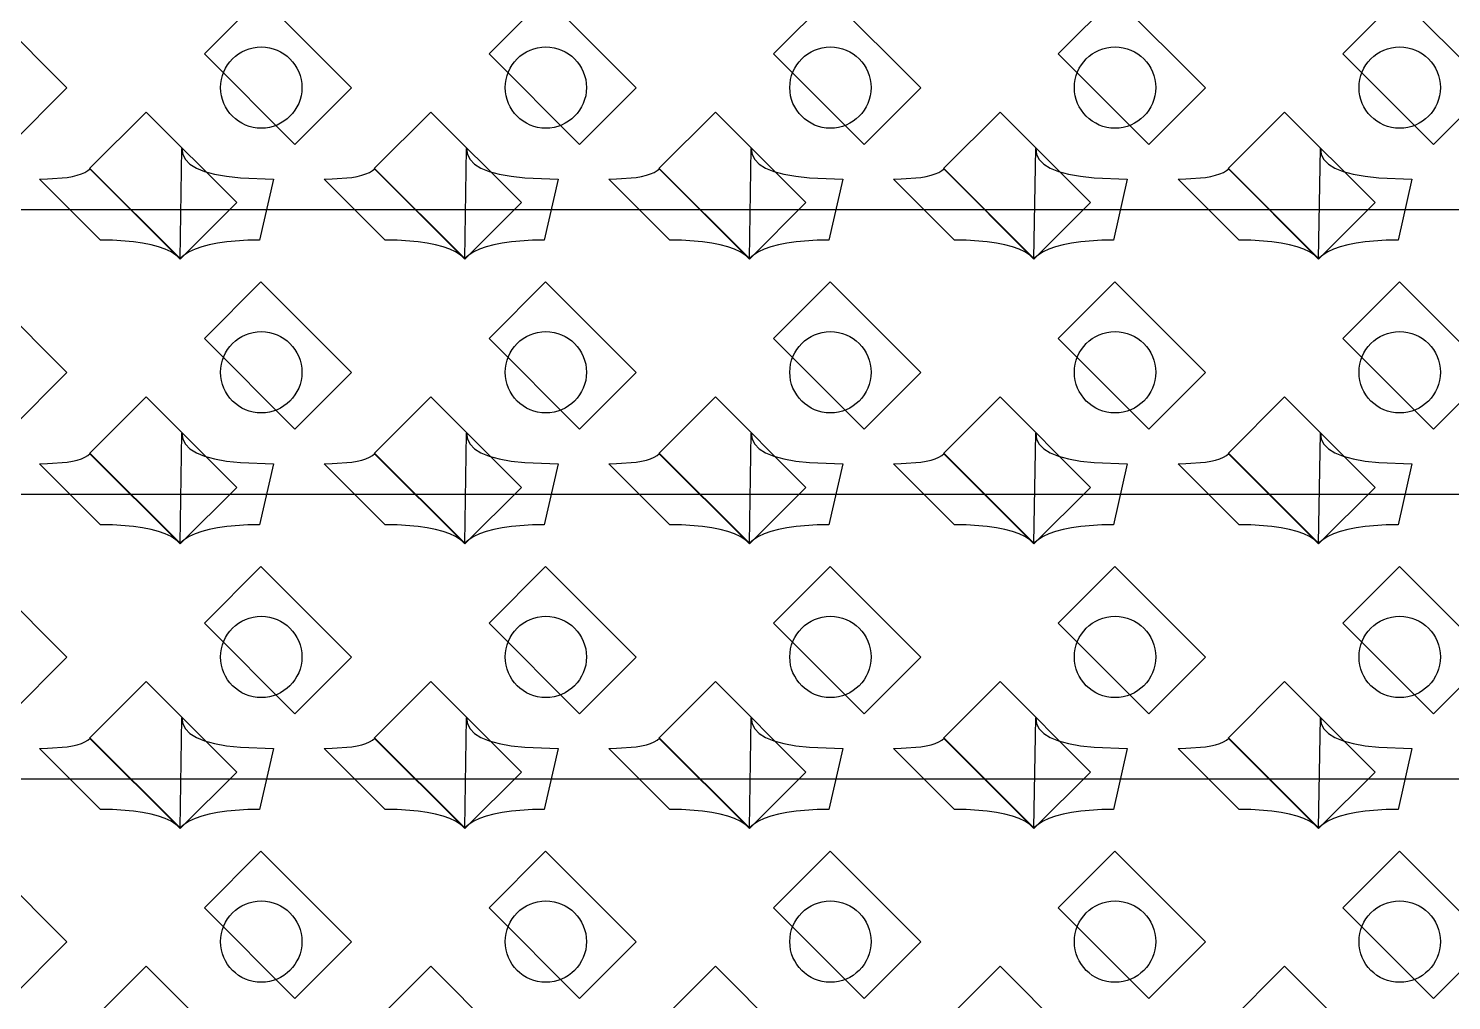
# Model space of a CAD drawing. Header units: inches. Extents: x 0.07 to 4.39, y 0.05 to 2.95.
# Drawn here: x 2.9428 to 3.2928, y 1.0755 to 1.3145 of the extents above; entities that cross this region are included whole.
import ezdxf

# ---------------------------------------------------------------- set-up
doc = ezdxf.new("R2010")
doc.units = ezdxf.units.IN
doc.header["$MEASUREMENT"] = 0
doc.layers.add('Top Layer', color=1, linetype='Continuous')

# ---------------------------------------------------------------- blocks, each defined once
blk = doc.blocks.new('0805_P_______________692')
at = {"layer": 'Top Layer'}
for p, q in [((-0.03937, 0.01575), (-0.01969, 0.01575)), ((-0.03937, -0.01575), (-0.03937, 0.01575)), ((-0.01969, 0.01575), (-0.01969, -0.01575)), ((0.01969, 0.01575), (0.03937, 0.01575)), ((0.01969, -0.01575), (0.01969, 0.01575)), ((0.03937, 0.01575), (0.03937, -0.01575)), ((-0.01969, -0.01575), (-0.03937, -0.01575)), ((0.03937, -0.01575), (0.01969, -0.01575))]:
    blk.add_line(p, q, dxfattribs=at)
blk = doc.blocks.new('0805_P_______________693')
at = {"layer": 'Top Layer'}
for p, q in [((-0.03937, 0.01575), (-0.01969, 0.01575)), ((-0.03937, -0.01575), (-0.03937, 0.01575)), ((-0.01969, 0.01575), (-0.01969, -0.01575)), ((0.01969, 0.01575), (0.03937, 0.01575)), ((0.01969, -0.01575), (0.01969, 0.01575)), ((0.03937, 0.01575), (0.03937, -0.01575)), ((-0.01969, -0.01575), (-0.03937, -0.01575)), ((0.03937, -0.01575), (0.01969, -0.01575))]:
    blk.add_line(p, q, dxfattribs=at)
blk = doc.blocks.new('0805_P_______________694')
at = {"layer": 'Top Layer'}
for p, q in [((-0.03937, 0.01575), (-0.01969, 0.01575)), ((-0.03937, -0.01575), (-0.03937, 0.01575)), ((-0.01969, 0.01575), (-0.01969, -0.01575)), ((0.01969, 0.01575), (0.03937, 0.01575)), ((0.01969, -0.01575), (0.01969, 0.01575)), ((0.03937, 0.01575), (0.03937, -0.01575)), ((-0.01969, -0.01575), (-0.03937, -0.01575)), ((0.03937, -0.01575), (0.01969, -0.01575))]:
    blk.add_line(p, q, dxfattribs=at)
blk = doc.blocks.new('0805_P_______________695')
at = {"layer": 'Top Layer'}
for p, q in [((-0.03937, 0.01575), (-0.01969, 0.01575)), ((-0.03937, -0.01575), (-0.03937, 0.01575)), ((-0.01969, 0.01575), (-0.01969, -0.01575)), ((0.01969, 0.01575), (0.03937, 0.01575)), ((0.01969, -0.01575), (0.01969, 0.01575)), ((0.03937, 0.01575), (0.03937, -0.01575)), ((-0.01969, -0.01575), (-0.03937, -0.01575)), ((0.03937, -0.01575), (0.01969, -0.01575))]:
    blk.add_line(p, q, dxfattribs=at)
blk = doc.blocks.new('0805_P_______________696')
at = {"layer": 'Top Layer'}
for p, q in [((-0.03937, 0.01575), (-0.01969, 0.01575)), ((-0.03937, -0.01575), (-0.03937, 0.01575)), ((-0.01969, 0.01575), (-0.01969, -0.01575)), ((0.01969, 0.01575), (0.03937, 0.01575)), ((0.01969, -0.01575), (0.01969, 0.01575)), ((0.03937, 0.01575), (0.03937, -0.01575)), ((-0.01969, -0.01575), (-0.03937, -0.01575)), ((0.03937, -0.01575), (0.01969, -0.01575))]:
    blk.add_line(p, q, dxfattribs=at)
blk = doc.blocks.new('0805_P_______________697')
at = {"layer": 'Top Layer'}
for p, q in [((-0.03937, 0.01575), (-0.01969, 0.01575)), ((-0.03937, -0.01575), (-0.03937, 0.01575)), ((-0.01969, 0.01575), (-0.01969, -0.01575)), ((0.01969, 0.01575), (0.03937, 0.01575)), ((0.01969, -0.01575), (0.01969, 0.01575)), ((0.03937, 0.01575), (0.03937, -0.01575)), ((-0.01969, -0.01575), (-0.03937, -0.01575)), ((0.03937, -0.01575), (0.01969, -0.01575))]:
    blk.add_line(p, q, dxfattribs=at)
blk = doc.blocks.new('0805_P_______________732')
at = {"layer": 'Top Layer'}
for p, q in [((-0.03937, 0.01575), (-0.01969, 0.01575)), ((-0.03937, -0.01575), (-0.03937, 0.01575)), ((-0.01969, 0.01575), (-0.01969, -0.01575)), ((0.01969, 0.01575), (0.03937, 0.01575)), ((0.01969, -0.01575), (0.01969, 0.01575)), ((0.03937, 0.01575), (0.03937, -0.01575)), ((-0.01969, -0.01575), (-0.03937, -0.01575)), ((0.03937, -0.01575), (0.01969, -0.01575))]:
    blk.add_line(p, q, dxfattribs=at)
blk = doc.blocks.new('0805_P_______________733')
at = {"layer": 'Top Layer'}
for p, q in [((-0.03937, 0.01575), (-0.01969, 0.01575)), ((-0.03937, -0.01575), (-0.03937, 0.01575)), ((-0.01969, 0.01575), (-0.01969, -0.01575)), ((0.01969, 0.01575), (0.03937, 0.01575)), ((0.01969, -0.01575), (0.01969, 0.01575)), ((0.03937, 0.01575), (0.03937, -0.01575)), ((-0.01969, -0.01575), (-0.03937, -0.01575)), ((0.03937, -0.01575), (0.01969, -0.01575))]:
    blk.add_line(p, q, dxfattribs=at)
blk = doc.blocks.new('0805_P_______________734')
at = {"layer": 'Top Layer'}
for p, q in [((-0.03937, 0.01575), (-0.01969, 0.01575)), ((-0.03937, -0.01575), (-0.03937, 0.01575)), ((-0.01969, 0.01575), (-0.01969, -0.01575)), ((0.01969, 0.01575), (0.03937, 0.01575)), ((0.01969, -0.01575), (0.01969, 0.01575)), ((0.03937, 0.01575), (0.03937, -0.01575)), ((-0.01969, -0.01575), (-0.03937, -0.01575)), ((0.03937, -0.01575), (0.01969, -0.01575))]:
    blk.add_line(p, q, dxfattribs=at)
blk = doc.blocks.new('0805_P_______________735')
at = {"layer": 'Top Layer'}
for p, q in [((-0.03937, 0.01575), (-0.01969, 0.01575)), ((-0.03937, -0.01575), (-0.03937, 0.01575)), ((-0.01969, 0.01575), (-0.01969, -0.01575)), ((0.01969, 0.01575), (0.03937, 0.01575)), ((0.01969, -0.01575), (0.01969, 0.01575)), ((0.03937, 0.01575), (0.03937, -0.01575)), ((-0.01969, -0.01575), (-0.03937, -0.01575)), ((0.03937, -0.01575), (0.01969, -0.01575))]:
    blk.add_line(p, q, dxfattribs=at)
blk = doc.blocks.new('0805_P_______________736')
at = {"layer": 'Top Layer'}
for p, q in [((-0.03937, 0.01575), (-0.01969, 0.01575)), ((-0.03937, -0.01575), (-0.03937, 0.01575)), ((-0.01969, 0.01575), (-0.01969, -0.01575)), ((0.01969, 0.01575), (0.03937, 0.01575)), ((0.01969, -0.01575), (0.01969, 0.01575)), ((0.03937, 0.01575), (0.03937, -0.01575)), ((-0.01969, -0.01575), (-0.03937, -0.01575)), ((0.03937, -0.01575), (0.01969, -0.01575))]:
    blk.add_line(p, q, dxfattribs=at)
blk = doc.blocks.new('0805_P_______________737')
at = {"layer": 'Top Layer'}
for p, q in [((-0.03937, 0.01575), (-0.01969, 0.01575)), ((-0.03937, -0.01575), (-0.03937, 0.01575)), ((-0.01969, 0.01575), (-0.01969, -0.01575)), ((0.01969, 0.01575), (0.03937, 0.01575)), ((0.01969, -0.01575), (0.01969, 0.01575)), ((0.03937, 0.01575), (0.03937, -0.01575)), ((-0.01969, -0.01575), (-0.03937, -0.01575)), ((0.03937, -0.01575), (0.01969, -0.01575))]:
    blk.add_line(p, q, dxfattribs=at)
blk = doc.blocks.new('0805_P_______________772')
at = {"layer": 'Top Layer'}
for p, q in [((-0.03937, 0.01575), (-0.01969, 0.01575)), ((-0.03937, -0.01575), (-0.03937, 0.01575)), ((-0.01969, 0.01575), (-0.01969, -0.01575)), ((0.01969, 0.01575), (0.03937, 0.01575)), ((0.01969, -0.01575), (0.01969, 0.01575)), ((0.03937, 0.01575), (0.03937, -0.01575)), ((-0.01969, -0.01575), (-0.03937, -0.01575)), ((0.03937, -0.01575), (0.01969, -0.01575))]:
    blk.add_line(p, q, dxfattribs=at)
blk = doc.blocks.new('0805_P_______________773')
at = {"layer": 'Top Layer'}
for p, q in [((-0.03937, 0.01575), (-0.01969, 0.01575)), ((-0.03937, -0.01575), (-0.03937, 0.01575)), ((-0.01969, 0.01575), (-0.01969, -0.01575)), ((0.01969, 0.01575), (0.03937, 0.01575)), ((0.01969, -0.01575), (0.01969, 0.01575)), ((0.03937, 0.01575), (0.03937, -0.01575)), ((-0.01969, -0.01575), (-0.03937, -0.01575)), ((0.03937, -0.01575), (0.01969, -0.01575))]:
    blk.add_line(p, q, dxfattribs=at)
blk = doc.blocks.new('0805_P_______________774')
at = {"layer": 'Top Layer'}
for p, q in [((-0.03937, 0.01575), (-0.01969, 0.01575)), ((-0.03937, -0.01575), (-0.03937, 0.01575)), ((-0.01969, 0.01575), (-0.01969, -0.01575)), ((0.01969, 0.01575), (0.03937, 0.01575)), ((0.01969, -0.01575), (0.01969, 0.01575)), ((0.03937, 0.01575), (0.03937, -0.01575)), ((-0.01969, -0.01575), (-0.03937, -0.01575)), ((0.03937, -0.01575), (0.01969, -0.01575))]:
    blk.add_line(p, q, dxfattribs=at)
blk = doc.blocks.new('0805_P_______________775')
at = {"layer": 'Top Layer'}
for p, q in [((-0.03937, 0.01575), (-0.01969, 0.01575)), ((-0.03937, -0.01575), (-0.03937, 0.01575)), ((-0.01969, 0.01575), (-0.01969, -0.01575)), ((0.01969, 0.01575), (0.03937, 0.01575)), ((0.01969, -0.01575), (0.01969, 0.01575)), ((0.03937, 0.01575), (0.03937, -0.01575)), ((-0.01969, -0.01575), (-0.03937, -0.01575)), ((0.03937, -0.01575), (0.01969, -0.01575))]:
    blk.add_line(p, q, dxfattribs=at)
blk = doc.blocks.new('0805_P_______________776')
at = {"layer": 'Top Layer'}
for p, q in [((-0.03937, 0.01575), (-0.01969, 0.01575)), ((-0.03937, -0.01575), (-0.03937, 0.01575)), ((-0.01969, 0.01575), (-0.01969, -0.01575)), ((0.01969, 0.01575), (0.03937, 0.01575)), ((0.01969, -0.01575), (0.01969, 0.01575)), ((0.03937, 0.01575), (0.03937, -0.01575)), ((-0.01969, -0.01575), (-0.03937, -0.01575)), ((0.03937, -0.01575), (0.01969, -0.01575))]:
    blk.add_line(p, q, dxfattribs=at)
blk = doc.blocks.new('0805_P_______________777')
at = {"layer": 'Top Layer'}
for p, q in [((-0.03937, 0.01575), (-0.01969, 0.01575)), ((-0.03937, -0.01575), (-0.03937, 0.01575)), ((-0.01969, 0.01575), (-0.01969, -0.01575)), ((0.01969, 0.01575), (0.03937, 0.01575)), ((0.01969, -0.01575), (0.01969, 0.01575)), ((0.03937, 0.01575), (0.03937, -0.01575)), ((-0.01969, -0.01575), (-0.03937, -0.01575)), ((0.03937, -0.01575), (0.01969, -0.01575))]:
    blk.add_line(p, q, dxfattribs=at)
blk = doc.blocks.new('0805_P_______________812')
at = {"layer": 'Top Layer'}
for p, q in [((-0.03937, 0.01575), (-0.01969, 0.01575)), ((-0.03937, -0.01575), (-0.03937, 0.01575)), ((-0.01969, 0.01575), (-0.01969, -0.01575)), ((0.01969, 0.01575), (0.03937, 0.01575)), ((0.01969, -0.01575), (0.01969, 0.01575)), ((0.03937, 0.01575), (0.03937, -0.01575)), ((-0.01969, -0.01575), (-0.03937, -0.01575)), ((0.03937, -0.01575), (0.01969, -0.01575))]:
    blk.add_line(p, q, dxfattribs=at)
blk = doc.blocks.new('0805_P_______________813')
at = {"layer": 'Top Layer'}
for p, q in [((-0.03937, 0.01575), (-0.01969, 0.01575)), ((-0.03937, -0.01575), (-0.03937, 0.01575)), ((-0.01969, 0.01575), (-0.01969, -0.01575)), ((0.01969, 0.01575), (0.03937, 0.01575)), ((0.01969, -0.01575), (0.01969, 0.01575)), ((0.03937, 0.01575), (0.03937, -0.01575)), ((-0.01969, -0.01575), (-0.03937, -0.01575)), ((0.03937, -0.01575), (0.01969, -0.01575))]:
    blk.add_line(p, q, dxfattribs=at)
blk = doc.blocks.new('0805_P_______________814')
at = {"layer": 'Top Layer'}
for p, q in [((-0.03937, 0.01575), (-0.01969, 0.01575)), ((-0.03937, -0.01575), (-0.03937, 0.01575)), ((-0.01969, 0.01575), (-0.01969, -0.01575)), ((0.01969, 0.01575), (0.03937, 0.01575)), ((0.01969, -0.01575), (0.01969, 0.01575)), ((0.03937, 0.01575), (0.03937, -0.01575)), ((-0.01969, -0.01575), (-0.03937, -0.01575)), ((0.03937, -0.01575), (0.01969, -0.01575))]:
    blk.add_line(p, q, dxfattribs=at)
blk = doc.blocks.new('0805_P_______________815')
at = {"layer": 'Top Layer'}
for p, q in [((-0.03937, 0.01575), (-0.01969, 0.01575)), ((-0.03937, -0.01575), (-0.03937, 0.01575)), ((-0.01969, 0.01575), (-0.01969, -0.01575)), ((0.01969, 0.01575), (0.03937, 0.01575)), ((0.01969, -0.01575), (0.01969, 0.01575)), ((0.03937, 0.01575), (0.03937, -0.01575)), ((-0.01969, -0.01575), (-0.03937, -0.01575)), ((0.03937, -0.01575), (0.01969, -0.01575))]:
    blk.add_line(p, q, dxfattribs=at)
blk = doc.blocks.new('0805_P_______________816')
at = {"layer": 'Top Layer'}
for p, q in [((-0.03937, 0.01575), (-0.01969, 0.01575)), ((-0.03937, -0.01575), (-0.03937, 0.01575)), ((-0.01969, 0.01575), (-0.01969, -0.01575)), ((0.01969, 0.01575), (0.03937, 0.01575)), ((0.01969, -0.01575), (0.01969, 0.01575)), ((0.03937, 0.01575), (0.03937, -0.01575)), ((-0.01969, -0.01575), (-0.03937, -0.01575)), ((0.03937, -0.01575), (0.01969, -0.01575))]:
    blk.add_line(p, q, dxfattribs=at)
blk = doc.blocks.new('0805_P_______________817')
at = {"layer": 'Top Layer'}
for p, q in [((-0.03937, 0.01575), (-0.01969, 0.01575)), ((-0.03937, -0.01575), (-0.03937, 0.01575)), ((-0.01969, 0.01575), (-0.01969, -0.01575)), ((0.01969, 0.01575), (0.03937, 0.01575)), ((0.01969, -0.01575), (0.01969, 0.01575)), ((0.03937, 0.01575), (0.03937, -0.01575)), ((-0.01969, -0.01575), (-0.03937, -0.01575)), ((0.03937, -0.01575), (0.01969, -0.01575))]:
    blk.add_line(p, q, dxfattribs=at)
blk = doc.blocks.new('0805_P_______________852')
at = {"layer": 'Top Layer'}
for p, q in [((-0.03937, 0.01575), (-0.01969, 0.01575)), ((-0.03937, -0.01575), (-0.03937, 0.01575)), ((-0.01969, 0.01575), (-0.01969, -0.01575)), ((0.01969, 0.01575), (0.03937, 0.01575)), ((0.01969, -0.01575), (0.01969, 0.01575)), ((0.03937, 0.01575), (0.03937, -0.01575)), ((-0.01969, -0.01575), (-0.03937, -0.01575)), ((0.03937, -0.01575), (0.01969, -0.01575))]:
    blk.add_line(p, q, dxfattribs=at)
blk = doc.blocks.new('0805_P_______________853')
at = {"layer": 'Top Layer'}
for p, q in [((-0.03937, 0.01575), (-0.01969, 0.01575)), ((-0.03937, -0.01575), (-0.03937, 0.01575)), ((-0.01969, 0.01575), (-0.01969, -0.01575)), ((0.01969, 0.01575), (0.03937, 0.01575)), ((0.01969, -0.01575), (0.01969, 0.01575)), ((0.03937, 0.01575), (0.03937, -0.01575)), ((-0.01969, -0.01575), (-0.03937, -0.01575)), ((0.03937, -0.01575), (0.01969, -0.01575))]:
    blk.add_line(p, q, dxfattribs=at)
blk = doc.blocks.new('0805_P_______________854')
at = {"layer": 'Top Layer'}
for p, q in [((-0.03937, 0.01575), (-0.01969, 0.01575)), ((-0.03937, -0.01575), (-0.03937, 0.01575)), ((-0.01969, 0.01575), (-0.01969, -0.01575)), ((0.01969, 0.01575), (0.03937, 0.01575)), ((0.01969, -0.01575), (0.01969, 0.01575)), ((0.03937, 0.01575), (0.03937, -0.01575)), ((-0.01969, -0.01575), (-0.03937, -0.01575)), ((0.03937, -0.01575), (0.01969, -0.01575))]:
    blk.add_line(p, q, dxfattribs=at)
blk = doc.blocks.new('0805_P_______________855')
at = {"layer": 'Top Layer'}
for p, q in [((-0.03937, 0.01575), (-0.01969, 0.01575)), ((-0.03937, -0.01575), (-0.03937, 0.01575)), ((-0.01969, 0.01575), (-0.01969, -0.01575)), ((0.01969, 0.01575), (0.03937, 0.01575)), ((0.01969, -0.01575), (0.01969, 0.01575)), ((0.03937, 0.01575), (0.03937, -0.01575)), ((-0.01969, -0.01575), (-0.03937, -0.01575)), ((0.03937, -0.01575), (0.01969, -0.01575))]:
    blk.add_line(p, q, dxfattribs=at)
blk = doc.blocks.new('0805_P_______________856')
at = {"layer": 'Top Layer'}
for p, q in [((-0.03937, 0.01575), (-0.01969, 0.01575)), ((-0.03937, -0.01575), (-0.03937, 0.01575)), ((-0.01969, 0.01575), (-0.01969, -0.01575)), ((0.01969, 0.01575), (0.03937, 0.01575)), ((0.01969, -0.01575), (0.01969, 0.01575)), ((0.03937, 0.01575), (0.03937, -0.01575)), ((-0.01969, -0.01575), (-0.03937, -0.01575)), ((0.03937, -0.01575), (0.01969, -0.01575))]:
    blk.add_line(p, q, dxfattribs=at)
blk = doc.blocks.new('0805_P_______________857')
at = {"layer": 'Top Layer'}
for p, q in [((-0.03937, 0.01575), (-0.01969, 0.01575)), ((-0.03937, -0.01575), (-0.03937, 0.01575)), ((-0.01969, 0.01575), (-0.01969, -0.01575)), ((0.01969, 0.01575), (0.03937, 0.01575)), ((0.01969, -0.01575), (0.01969, 0.01575)), ((0.03937, 0.01575), (0.03937, -0.01575)), ((-0.01969, -0.01575), (-0.03937, -0.01575)), ((0.03937, -0.01575), (0.01969, -0.01575))]:
    blk.add_line(p, q, dxfattribs=at)

msp = doc.modelspace()

# ---------------------------------------------------------------- linework, layer by layer
at = {"layer": 'Top Layer'}
for p, q in [((2.98005, 1.25795), (2.98051, 1.285)), ((2.98051, 1.285), (2.98071, 1.28357)), ((3.05005, 1.25795), (3.05051, 1.285)), ((3.05051, 1.285), (3.05071, 1.28357)), ((3.12005, 1.25795), (3.12051, 1.285)), ((3.12051, 1.285), (3.12071, 1.28357)), ((3.19005, 1.25795), (3.19051, 1.285)), ((3.19051, 1.285), (3.19071, 1.28357)), ((3.26005, 1.25795), (3.26051, 1.285)), ((3.26051, 1.285), (3.26071, 1.28357)), ((2.98071, 1.28357), (2.98137, 1.2823)), ((2.98137, 1.2823), (2.98248, 1.28117)), ((2.98248, 1.28117), (2.98405, 1.2802)), ((3.05071, 1.28357), (3.05137, 1.2823)), ((3.05137, 1.2823), (3.05248, 1.28117)), ((3.05248, 1.28117), (3.05405, 1.2802)), ((3.12071, 1.28357), (3.12137, 1.2823)), ((3.12137, 1.2823), (3.12248, 1.28117)), ((3.12248, 1.28117), (3.12405, 1.2802)), ((3.19071, 1.28357), (3.19137, 1.2823)), ((3.19137, 1.2823), (3.19248, 1.28117)), ((3.19248, 1.28117), (3.19405, 1.2802)), ((3.26071, 1.28357), (3.26137, 1.2823)), ((3.26137, 1.2823), (3.26248, 1.28117)), ((3.26248, 1.28117), (3.26405, 1.2802)), ((2.94551, 1.2775), (2.94741, 1.27753)), ((2.96051, 1.2625), (2.94551, 1.2775)), ((2.94741, 1.27753), (2.95225, 1.27791)), ((2.95225, 1.27791), (2.95356, 1.27814)), ((2.95356, 1.27814), (2.95474, 1.27842)), ((2.95474, 1.27842), (2.95576, 1.27875)), ((2.95576, 1.27875), (2.95664, 1.27914)), ((2.95664, 1.27914), (2.95737, 1.27957)), ((2.95737, 1.27957), (2.95795, 1.28005)), ((2.95795, 1.28005), (2.98005, 1.25795)), ((2.98405, 1.2802), (2.98607, 1.27937)), ((2.98607, 1.27937), (2.98855, 1.2787)), ((2.98855, 1.2787), (2.99148, 1.27818)), ((2.99148, 1.27818), (2.99487, 1.2778)), ((2.99487, 1.2778), (3.00301, 1.2775)), ((3.00301, 1.2775), (2.9996, 1.2625)), ((3.01551, 1.2775), (3.01741, 1.27753)), ((3.03051, 1.2625), (3.01551, 1.2775)), ((3.01741, 1.27753), (3.02225, 1.27791)), ((3.02225, 1.27791), (3.02356, 1.27814)), ((3.02356, 1.27814), (3.02474, 1.27842)), ((3.02474, 1.27842), (3.02576, 1.27875)), ((3.02576, 1.27875), (3.02664, 1.27914)), ((3.02664, 1.27914), (3.02737, 1.27957)), ((3.02737, 1.27957), (3.02795, 1.28005)), ((3.02795, 1.28005), (3.05005, 1.25795)), ((3.05405, 1.2802), (3.05607, 1.27937)), ((3.05607, 1.27937), (3.05855, 1.2787)), ((3.05855, 1.2787), (3.06148, 1.27818)), ((3.06148, 1.27818), (3.06487, 1.2778)), ((3.06487, 1.2778), (3.07301, 1.2775)), ((3.07301, 1.2775), (3.0696, 1.2625)), ((3.08551, 1.2775), (3.08741, 1.27753)), ((3.10051, 1.2625), (3.08551, 1.2775)), ((3.08741, 1.27753), (3.09225, 1.27791)), ((3.09225, 1.27791), (3.09356, 1.27814)), ((3.09356, 1.27814), (3.09474, 1.27842)), ((3.09474, 1.27842), (3.09576, 1.27875)), ((3.09576, 1.27875), (3.09664, 1.27914)), ((3.09664, 1.27914), (3.09737, 1.27957)), ((3.09737, 1.27957), (3.09795, 1.28005)), ((3.09795, 1.28005), (3.12005, 1.25795)), ((3.12405, 1.2802), (3.12607, 1.27937)), ((3.12607, 1.27937), (3.12855, 1.2787)), ((3.12855, 1.2787), (3.13148, 1.27818)), ((3.13148, 1.27818), (3.13487, 1.2778)), ((3.13487, 1.2778), (3.14301, 1.2775)), ((3.14301, 1.2775), (3.1396, 1.2625)), ((3.15551, 1.2775), (3.15741, 1.27753)), ((3.17051, 1.2625), (3.15551, 1.2775)), ((3.15741, 1.27753), (3.16225, 1.27791)), ((3.16225, 1.27791), (3.16356, 1.27814)), ((3.16356, 1.27814), (3.16474, 1.27842)), ((3.16474, 1.27842), (3.16576, 1.27875)), ((3.16576, 1.27875), (3.16664, 1.27914)), ((3.16664, 1.27914), (3.16737, 1.27957)), ((3.16737, 1.27957), (3.16795, 1.28005)), ((3.16795, 1.28005), (3.19005, 1.25795)), ((3.19405, 1.2802), (3.19607, 1.27937)), ((3.19607, 1.27937), (3.19855, 1.2787)), ((3.19855, 1.2787), (3.20148, 1.27818)), ((3.20148, 1.27818), (3.20487, 1.2778)), ((3.20487, 1.2778), (3.21301, 1.2775)), ((3.21301, 1.2775), (3.2096, 1.2625)), ((3.22551, 1.2775), (3.22741, 1.27753)), ((3.24051, 1.2625), (3.22551, 1.2775)), ((3.22741, 1.27753), (3.23225, 1.27791)), ((3.23225, 1.27791), (3.23356, 1.27814)), ((3.23356, 1.27814), (3.23474, 1.27842)), ((3.23474, 1.27842), (3.23576, 1.27875)), ((3.23576, 1.27875), (3.23664, 1.27914)), ((3.23664, 1.27914), (3.23737, 1.27957)), ((3.23737, 1.27957), (3.23795, 1.28005)), ((3.23795, 1.28005), (3.26005, 1.25795)), ((3.26405, 1.2802), (3.26607, 1.27937)), ((3.26607, 1.27937), (3.26855, 1.2787)), ((3.26855, 1.2787), (3.27148, 1.27818)), ((3.27148, 1.27818), (3.27487, 1.2778)), ((3.27487, 1.2778), (3.28301, 1.2775)), ((3.28301, 1.2775), (3.2796, 1.2625)), ((2.84005, 1.27), (2.98006, 1.27)), ((2.98006, 1.27), (3.11588, 1.27)), ((3.11588, 1.27), (3.25588, 1.27)), ((3.25588, 1.27), (3.32588, 1.27)), ((2.9634, 1.26245), (2.96051, 1.2625)), ((2.96857, 1.26209), (2.9634, 1.26245)), ((2.97084, 1.26177), (2.96857, 1.26209)), ((2.9729, 1.26136), (2.97084, 1.26177)), ((2.97475, 1.26086), (2.9729, 1.26136)), ((2.97639, 1.26027), (2.97475, 1.26086)), ((2.97782, 1.25959), (2.97639, 1.26027)), ((2.98372, 1.26027), (2.98229, 1.25959)), ((2.98536, 1.26086), (2.98372, 1.26027)), ((2.98721, 1.26136), (2.98536, 1.26086)), ((2.98927, 1.26177), (2.98721, 1.26136)), ((2.99154, 1.26209), (2.98927, 1.26177)), ((2.99671, 1.26245), (2.99154, 1.26209)), ((2.9996, 1.2625), (2.99671, 1.26245)), ((3.0334, 1.26245), (3.03051, 1.2625)), ((3.03857, 1.26209), (3.0334, 1.26245)), ((3.04084, 1.26177), (3.03857, 1.26209)), ((3.0429, 1.26136), (3.04084, 1.26177)), ((3.04475, 1.26086), (3.0429, 1.26136)), ((3.04639, 1.26027), (3.04475, 1.26086)), ((3.04782, 1.25959), (3.04639, 1.26027)), ((3.05372, 1.26027), (3.05229, 1.25959)), ((3.05536, 1.26086), (3.05372, 1.26027)), ((3.05721, 1.26136), (3.05536, 1.26086)), ((3.05927, 1.26177), (3.05721, 1.26136)), ((3.06154, 1.26209), (3.05927, 1.26177)), ((3.06671, 1.26245), (3.06154, 1.26209)), ((3.0696, 1.2625), (3.06671, 1.26245)), ((3.1034, 1.26245), (3.10051, 1.2625)), ((3.10857, 1.26209), (3.1034, 1.26245)), ((3.11084, 1.26177), (3.10857, 1.26209)), ((3.1129, 1.26136), (3.11084, 1.26177)), ((3.11475, 1.26086), (3.1129, 1.26136)), ((3.11639, 1.26027), (3.11475, 1.26086)), ((3.11782, 1.25959), (3.11639, 1.26027)), ((3.12372, 1.26027), (3.12229, 1.25959)), ((3.12536, 1.26086), (3.12372, 1.26027)), ((3.12721, 1.26136), (3.12536, 1.26086)), ((3.12927, 1.26177), (3.12721, 1.26136)), ((3.13154, 1.26209), (3.12927, 1.26177)), ((3.13671, 1.26245), (3.13154, 1.26209)), ((3.1396, 1.2625), (3.13671, 1.26245)), ((3.1734, 1.26245), (3.17051, 1.2625)), ((3.17857, 1.26209), (3.1734, 1.26245)), ((3.18084, 1.26177), (3.17857, 1.26209)), ((3.1829, 1.26136), (3.18084, 1.26177)), ((3.18475, 1.26086), (3.1829, 1.26136)), ((3.18639, 1.26027), (3.18475, 1.26086)), ((3.18782, 1.25959), (3.18639, 1.26027)), ((3.19372, 1.26027), (3.19229, 1.25959)), ((3.19536, 1.26086), (3.19372, 1.26027)), ((3.19721, 1.26136), (3.19536, 1.26086)), ((3.19927, 1.26177), (3.19721, 1.26136)), ((3.20154, 1.26209), (3.19927, 1.26177)), ((3.20671, 1.26245), (3.20154, 1.26209)), ((3.2096, 1.2625), (3.20671, 1.26245)), ((3.2434, 1.26245), (3.24051, 1.2625)), ((3.24857, 1.26209), (3.2434, 1.26245)), ((3.25084, 1.26177), (3.24857, 1.26209)), ((3.2529, 1.26136), (3.25084, 1.26177)), ((3.25475, 1.26086), (3.2529, 1.26136)), ((3.25639, 1.26027), (3.25475, 1.26086)), ((3.25782, 1.25959), (3.25639, 1.26027)), ((3.26372, 1.26027), (3.26229, 1.25959)), ((3.26536, 1.26086), (3.26372, 1.26027)), ((3.26721, 1.26136), (3.26536, 1.26086)), ((3.26927, 1.26177), (3.26721, 1.26136)), ((3.27154, 1.26209), (3.26927, 1.26177)), ((3.27671, 1.26245), (3.27154, 1.26209)), ((3.2796, 1.2625), (3.27671, 1.26245)), ((2.97904, 1.25882), (2.97782, 1.25959)), ((2.98005, 1.25795), (2.97904, 1.25882)), ((2.98107, 1.25882), (2.98005, 1.25795)), ((2.98229, 1.25959), (2.98107, 1.25882)), ((3.04904, 1.25882), (3.04782, 1.25959)), ((3.05005, 1.25795), (3.04904, 1.25882)), ((3.05107, 1.25882), (3.05005, 1.25795)), ((3.05229, 1.25959), (3.05107, 1.25882)), ((3.11904, 1.25882), (3.11782, 1.25959)), ((3.12005, 1.25795), (3.11904, 1.25882)), ((3.12107, 1.25882), (3.12005, 1.25795)), ((3.12229, 1.25959), (3.12107, 1.25882)), ((3.18904, 1.25882), (3.18782, 1.25959)), ((3.19005, 1.25795), (3.18904, 1.25882)), ((3.19107, 1.25882), (3.19005, 1.25795)), ((3.19229, 1.25959), (3.19107, 1.25882)), ((3.25904, 1.25882), (3.25782, 1.25959)), ((3.26005, 1.25795), (3.25904, 1.25882)), ((3.26107, 1.25882), (3.26005, 1.25795)), ((3.26229, 1.25959), (3.26107, 1.25882)), ((2.98005, 1.18795), (2.98051, 1.215)), ((2.98051, 1.215), (2.98071, 1.21358)), ((3.05005, 1.18795), (3.05051, 1.215)), ((3.05051, 1.215), (3.05071, 1.21358)), ((3.12005, 1.18795), (3.12051, 1.215)), ((3.12051, 1.215), (3.12071, 1.21358)), ((3.19005, 1.18795), (3.19051, 1.215)), ((3.19051, 1.215), (3.19071, 1.21358)), ((3.26005, 1.18795), (3.26051, 1.215)), ((3.26051, 1.215), (3.26071, 1.21358)), ((2.98071, 1.21358), (2.98137, 1.2123)), ((2.98137, 1.2123), (2.98248, 1.21117)), ((2.98248, 1.21117), (2.98405, 1.2102)), ((3.05071, 1.21358), (3.05137, 1.2123)), ((3.05137, 1.2123), (3.05248, 1.21117)), ((3.05248, 1.21117), (3.05405, 1.2102)), ((3.12071, 1.21358), (3.12137, 1.2123)), ((3.12137, 1.2123), (3.12248, 1.21117)), ((3.12248, 1.21117), (3.12405, 1.2102)), ((3.19071, 1.21358), (3.19137, 1.2123)), ((3.19137, 1.2123), (3.19248, 1.21117)), ((3.19248, 1.21117), (3.19405, 1.2102)), ((3.26071, 1.21358), (3.26137, 1.2123)), ((3.26137, 1.2123), (3.26248, 1.21117)), ((3.26248, 1.21117), (3.26405, 1.2102)), ((2.94551, 1.2075), (2.94741, 1.20753)), ((2.96051, 1.1925), (2.94551, 1.2075)), ((2.94741, 1.20753), (2.95225, 1.20791)), ((2.95225, 1.20791), (2.95356, 1.20814)), ((2.95356, 1.20814), (2.95474, 1.20842)), ((2.95474, 1.20842), (2.95576, 1.20875)), ((2.95576, 1.20875), (2.95664, 1.20914)), ((2.95664, 1.20914), (2.95737, 1.20957)), ((2.95737, 1.20957), (2.95795, 1.21006)), ((2.95795, 1.21006), (2.98005, 1.18795)), ((2.98405, 1.2102), (2.98607, 1.20938)), ((2.98607, 1.20938), (2.98855, 1.2087)), ((2.98855, 1.2087), (2.99148, 1.20817)), ((2.99148, 1.20817), (2.99487, 1.2078)), ((2.99487, 1.2078), (3.00301, 1.2075)), ((3.00301, 1.2075), (2.9996, 1.1925)), ((3.01551, 1.2075), (3.01741, 1.20753)), ((3.03051, 1.1925), (3.01551, 1.2075)), ((3.01741, 1.20753), (3.02225, 1.20791)), ((3.02225, 1.20791), (3.02356, 1.20814)), ((3.02356, 1.20814), (3.02474, 1.20842)), ((3.02474, 1.20842), (3.02576, 1.20875)), ((3.02576, 1.20875), (3.02664, 1.20914)), ((3.02664, 1.20914), (3.02737, 1.20957)), ((3.02737, 1.20957), (3.02795, 1.21006)), ((3.02795, 1.21006), (3.05005, 1.18795)), ((3.05405, 1.2102), (3.05607, 1.20938)), ((3.05607, 1.20938), (3.05855, 1.2087)), ((3.05855, 1.2087), (3.06148, 1.20817)), ((3.06148, 1.20817), (3.06487, 1.2078)), ((3.06487, 1.2078), (3.07301, 1.2075)), ((3.07301, 1.2075), (3.0696, 1.1925)), ((3.08551, 1.2075), (3.08741, 1.20753)), ((3.10051, 1.1925), (3.08551, 1.2075)), ((3.08741, 1.20753), (3.09225, 1.20791)), ((3.09225, 1.20791), (3.09356, 1.20814)), ((3.09356, 1.20814), (3.09474, 1.20842)), ((3.09474, 1.20842), (3.09576, 1.20875)), ((3.09576, 1.20875), (3.09664, 1.20914)), ((3.09664, 1.20914), (3.09737, 1.20957)), ((3.09737, 1.20957), (3.09795, 1.21006)), ((3.09795, 1.21006), (3.12005, 1.18795)), ((3.12405, 1.2102), (3.12607, 1.20938)), ((3.12607, 1.20938), (3.12855, 1.2087)), ((3.12855, 1.2087), (3.13148, 1.20817)), ((3.13148, 1.20817), (3.13487, 1.2078)), ((3.13487, 1.2078), (3.14301, 1.2075)), ((3.14301, 1.2075), (3.1396, 1.1925)), ((3.15551, 1.2075), (3.15741, 1.20753)), ((3.17051, 1.1925), (3.15551, 1.2075)), ((3.15741, 1.20753), (3.16225, 1.20791)), ((3.16225, 1.20791), (3.16356, 1.20814)), ((3.16356, 1.20814), (3.16474, 1.20842)), ((3.16474, 1.20842), (3.16576, 1.20875)), ((3.16576, 1.20875), (3.16664, 1.20914)), ((3.16664, 1.20914), (3.16737, 1.20957)), ((3.16737, 1.20957), (3.16795, 1.21006)), ((3.16795, 1.21006), (3.19005, 1.18795)), ((3.19405, 1.2102), (3.19607, 1.20938)), ((3.19607, 1.20938), (3.19855, 1.2087)), ((3.19855, 1.2087), (3.20148, 1.20817)), ((3.20148, 1.20817), (3.20487, 1.2078)), ((3.20487, 1.2078), (3.21301, 1.2075)), ((3.21301, 1.2075), (3.2096, 1.1925)), ((3.22551, 1.2075), (3.22741, 1.20753)), ((3.24051, 1.1925), (3.22551, 1.2075)), ((3.22741, 1.20753), (3.23225, 1.20791)), ((3.23225, 1.20791), (3.23356, 1.20814)), ((3.23356, 1.20814), (3.23474, 1.20842)), ((3.23474, 1.20842), (3.23576, 1.20875)), ((3.23576, 1.20875), (3.23664, 1.20914)), ((3.23664, 1.20914), (3.23737, 1.20957)), ((3.23737, 1.20957), (3.23795, 1.21006)), ((3.23795, 1.21006), (3.26005, 1.18795)), ((3.26405, 1.2102), (3.26607, 1.20938)), ((3.26607, 1.20938), (3.26855, 1.2087)), ((3.26855, 1.2087), (3.27148, 1.20817)), ((3.27148, 1.20817), (3.27487, 1.2078)), ((3.27487, 1.2078), (3.28301, 1.2075)), ((3.28301, 1.2075), (3.2796, 1.1925)), ((2.90588, 1.2), (3.11588, 1.2)), ((3.11588, 1.2), (3.25588, 1.2)), ((3.25588, 1.2), (3.33006, 1.2)), ((2.9634, 1.19245), (2.96051, 1.1925)), ((2.96857, 1.19209), (2.9634, 1.19245)), ((2.97084, 1.19177), (2.96857, 1.19209)), ((2.9729, 1.19136), (2.97084, 1.19177)), ((2.97475, 1.19086), (2.9729, 1.19136)), ((2.97639, 1.19027), (2.97475, 1.19086)), ((2.97782, 1.18959), (2.97639, 1.19027)), ((2.98372, 1.19027), (2.98229, 1.18959)), ((2.98536, 1.19086), (2.98372, 1.19027)), ((2.98721, 1.19136), (2.98536, 1.19086)), ((2.98927, 1.19177), (2.98721, 1.19136)), ((2.99154, 1.19209), (2.98927, 1.19177)), ((2.99671, 1.19245), (2.99154, 1.19209)), ((2.9996, 1.1925), (2.99671, 1.19245)), ((3.0334, 1.19245), (3.03051, 1.1925)), ((3.03857, 1.19209), (3.0334, 1.19245)), ((3.04084, 1.19177), (3.03857, 1.19209)), ((3.0429, 1.19136), (3.04084, 1.19177)), ((3.04475, 1.19086), (3.0429, 1.19136)), ((3.04639, 1.19027), (3.04475, 1.19086)), ((3.04782, 1.18959), (3.04639, 1.19027)), ((3.05372, 1.19027), (3.05229, 1.18959)), ((3.05536, 1.19086), (3.05372, 1.19027)), ((3.05721, 1.19136), (3.05536, 1.19086)), ((3.05927, 1.19177), (3.05721, 1.19136)), ((3.06154, 1.19209), (3.05927, 1.19177)), ((3.06671, 1.19245), (3.06154, 1.19209)), ((3.0696, 1.1925), (3.06671, 1.19245)), ((3.1034, 1.19245), (3.10051, 1.1925)), ((3.10857, 1.19209), (3.1034, 1.19245)), ((3.11084, 1.19177), (3.10857, 1.19209)), ((3.1129, 1.19136), (3.11084, 1.19177)), ((3.11475, 1.19086), (3.1129, 1.19136)), ((3.11639, 1.19027), (3.11475, 1.19086)), ((3.11782, 1.18959), (3.11639, 1.19027)), ((3.12372, 1.19027), (3.12229, 1.18959)), ((3.12536, 1.19086), (3.12372, 1.19027)), ((3.12721, 1.19136), (3.12536, 1.19086)), ((3.12927, 1.19177), (3.12721, 1.19136)), ((3.13154, 1.19209), (3.12927, 1.19177)), ((3.13671, 1.19245), (3.13154, 1.19209)), ((3.1396, 1.1925), (3.13671, 1.19245)), ((3.1734, 1.19245), (3.17051, 1.1925)), ((3.17857, 1.19209), (3.1734, 1.19245)), ((3.18084, 1.19177), (3.17857, 1.19209)), ((3.1829, 1.19136), (3.18084, 1.19177)), ((3.18475, 1.19086), (3.1829, 1.19136)), ((3.18639, 1.19027), (3.18475, 1.19086)), ((3.18782, 1.18959), (3.18639, 1.19027)), ((3.19372, 1.19027), (3.19229, 1.18959)), ((3.19536, 1.19086), (3.19372, 1.19027)), ((3.19721, 1.19136), (3.19536, 1.19086)), ((3.19927, 1.19177), (3.19721, 1.19136)), ((3.20154, 1.19209), (3.19927, 1.19177)), ((3.20671, 1.19245), (3.20154, 1.19209)), ((3.2096, 1.1925), (3.20671, 1.19245)), ((3.2434, 1.19245), (3.24051, 1.1925)), ((3.24857, 1.19209), (3.2434, 1.19245)), ((3.25084, 1.19177), (3.24857, 1.19209)), ((3.2529, 1.19136), (3.25084, 1.19177)), ((3.25475, 1.19086), (3.2529, 1.19136)), ((3.25639, 1.19027), (3.25475, 1.19086)), ((3.25782, 1.18959), (3.25639, 1.19027)), ((3.26372, 1.19027), (3.26229, 1.18959)), ((3.26536, 1.19086), (3.26372, 1.19027)), ((3.26721, 1.19136), (3.26536, 1.19086)), ((3.26927, 1.19177), (3.26721, 1.19136)), ((3.27154, 1.19209), (3.26927, 1.19177)), ((3.27671, 1.19245), (3.27154, 1.19209)), ((3.2796, 1.1925), (3.27671, 1.19245)), ((2.97904, 1.18882), (2.97782, 1.18959)), ((2.98005, 1.18795), (2.97904, 1.18882)), ((2.98107, 1.18882), (2.98005, 1.18795)), ((2.98229, 1.18959), (2.98107, 1.18882)), ((3.04904, 1.18882), (3.04782, 1.18959)), ((3.05005, 1.18795), (3.04904, 1.18882)), ((3.05107, 1.18882), (3.05005, 1.18795)), ((3.05229, 1.18959), (3.05107, 1.18882)), ((3.11904, 1.18882), (3.11782, 1.18959)), ((3.12005, 1.18795), (3.11904, 1.18882)), ((3.12107, 1.18882), (3.12005, 1.18795)), ((3.12229, 1.18959), (3.12107, 1.18882)), ((3.18904, 1.18882), (3.18782, 1.18959)), ((3.19005, 1.18795), (3.18904, 1.18882)), ((3.19107, 1.18882), (3.19005, 1.18795)), ((3.19229, 1.18959), (3.19107, 1.18882)), ((3.25904, 1.18882), (3.25782, 1.18959)), ((3.26005, 1.18795), (3.25904, 1.18882)), ((3.26107, 1.18882), (3.26005, 1.18795)), ((3.26229, 1.18959), (3.26107, 1.18882)), ((2.98005, 1.11795), (2.98051, 1.145)), ((2.98051, 1.145), (2.98071, 1.14358)), ((3.05005, 1.11795), (3.05051, 1.145)), ((3.05051, 1.145), (3.05071, 1.14358)), ((3.12005, 1.11795), (3.12051, 1.145)), ((3.12051, 1.145), (3.12071, 1.14358)), ((3.19005, 1.11795), (3.19051, 1.145)), ((3.19051, 1.145), (3.19071, 1.14358)), ((3.26005, 1.11795), (3.26051, 1.145)), ((3.26051, 1.145), (3.26071, 1.14358)), ((2.98071, 1.14358), (2.98137, 1.1423)), ((2.98137, 1.1423), (2.98248, 1.14118)), ((2.98248, 1.14118), (2.98405, 1.1402)), ((3.05071, 1.14358), (3.05137, 1.1423)), ((3.05137, 1.1423), (3.05248, 1.14118)), ((3.05248, 1.14118), (3.05405, 1.1402)), ((3.12071, 1.14358), (3.12137, 1.1423)), ((3.12137, 1.1423), (3.12248, 1.14118)), ((3.12248, 1.14118), (3.12405, 1.1402)), ((3.19071, 1.14358), (3.19137, 1.1423)), ((3.19137, 1.1423), (3.19248, 1.14118)), ((3.19248, 1.14118), (3.19405, 1.1402)), ((3.26071, 1.14358), (3.26137, 1.1423)), ((3.26137, 1.1423), (3.26248, 1.14118)), ((3.26248, 1.14118), (3.26405, 1.1402)), ((2.94551, 1.1375), (2.94741, 1.13753)), ((2.96051, 1.1225), (2.94551, 1.1375)), ((2.94741, 1.13753), (2.95225, 1.13791)), ((2.95225, 1.13791), (2.95356, 1.13814)), ((2.95356, 1.13814), (2.95474, 1.13842)), ((2.95474, 1.13842), (2.95576, 1.13875)), ((2.95576, 1.13875), (2.95664, 1.13914)), ((2.95664, 1.13914), (2.95737, 1.13957)), ((2.95737, 1.13957), (2.95795, 1.14006)), ((2.95795, 1.14006), (2.98005, 1.11795)), ((2.98405, 1.1402), (2.98607, 1.13938)), ((2.98607, 1.13938), (2.98855, 1.1387)), ((2.98855, 1.1387), (2.99148, 1.13817)), ((2.99148, 1.13817), (2.99487, 1.1378)), ((2.99487, 1.1378), (3.00301, 1.1375)), ((3.00301, 1.1375), (2.9996, 1.1225)), ((3.01551, 1.1375), (3.01741, 1.13753)), ((3.03051, 1.1225), (3.01551, 1.1375)), ((3.01741, 1.13753), (3.02225, 1.13791)), ((3.02225, 1.13791), (3.02356, 1.13814)), ((3.02356, 1.13814), (3.02474, 1.13842)), ((3.02474, 1.13842), (3.02576, 1.13875)), ((3.02576, 1.13875), (3.02664, 1.13914)), ((3.02664, 1.13914), (3.02737, 1.13957)), ((3.02737, 1.13957), (3.02795, 1.14006)), ((3.02795, 1.14006), (3.05005, 1.11795)), ((3.05405, 1.1402), (3.05607, 1.13938)), ((3.05607, 1.13938), (3.05855, 1.1387)), ((3.05855, 1.1387), (3.06148, 1.13817)), ((3.06148, 1.13817), (3.06487, 1.1378)), ((3.06487, 1.1378), (3.07301, 1.1375)), ((3.07301, 1.1375), (3.0696, 1.1225)), ((3.08551, 1.1375), (3.08741, 1.13753)), ((3.10051, 1.1225), (3.08551, 1.1375)), ((3.08741, 1.13753), (3.09225, 1.13791)), ((3.09225, 1.13791), (3.09356, 1.13814)), ((3.09356, 1.13814), (3.09474, 1.13842)), ((3.09474, 1.13842), (3.09576, 1.13875)), ((3.09576, 1.13875), (3.09664, 1.13914)), ((3.09664, 1.13914), (3.09737, 1.13957)), ((3.09737, 1.13957), (3.09795, 1.14006)), ((3.09795, 1.14006), (3.12005, 1.11795)), ((3.12405, 1.1402), (3.12607, 1.13938)), ((3.12607, 1.13938), (3.12855, 1.1387)), ((3.12855, 1.1387), (3.13148, 1.13817)), ((3.13148, 1.13817), (3.13487, 1.1378)), ((3.13487, 1.1378), (3.14301, 1.1375)), ((3.14301, 1.1375), (3.1396, 1.1225)), ((3.15551, 1.1375), (3.15741, 1.13753)), ((3.17051, 1.1225), (3.15551, 1.1375)), ((3.15741, 1.13753), (3.16225, 1.13791)), ((3.16225, 1.13791), (3.16356, 1.13814)), ((3.16356, 1.13814), (3.16474, 1.13842)), ((3.16474, 1.13842), (3.16576, 1.13875)), ((3.16576, 1.13875), (3.16664, 1.13914)), ((3.16664, 1.13914), (3.16737, 1.13957)), ((3.16737, 1.13957), (3.16795, 1.14006)), ((3.16795, 1.14006), (3.19005, 1.11795)), ((3.19405, 1.1402), (3.19607, 1.13938)), ((3.19607, 1.13938), (3.19855, 1.1387)), ((3.19855, 1.1387), (3.20148, 1.13817)), ((3.20148, 1.13817), (3.20487, 1.1378)), ((3.20487, 1.1378), (3.21301, 1.1375)), ((3.21301, 1.1375), (3.2096, 1.1225)), ((3.22551, 1.1375), (3.22741, 1.13753)), ((3.24051, 1.1225), (3.22551, 1.1375)), ((3.22741, 1.13753), (3.23225, 1.13791)), ((3.23225, 1.13791), (3.23356, 1.13814)), ((3.23356, 1.13814), (3.23474, 1.13842)), ((3.23474, 1.13842), (3.23576, 1.13875)), ((3.23576, 1.13875), (3.23664, 1.13914)), ((3.23664, 1.13914), (3.23737, 1.13957)), ((3.23737, 1.13957), (3.23795, 1.14006)), ((3.23795, 1.14006), (3.26005, 1.11795)), ((3.26405, 1.1402), (3.26607, 1.13938)), ((3.26607, 1.13938), (3.26855, 1.1387)), ((3.26855, 1.1387), (3.27148, 1.13817)), ((3.27148, 1.13817), (3.27487, 1.1378)), ((3.27487, 1.1378), (3.28301, 1.1375)), ((3.28301, 1.1375), (3.2796, 1.1225)), ((2.83588, 1.13), (3.04588, 1.13)), ((3.04588, 1.13), (3.25588, 1.13)), ((3.25588, 1.13), (3.46588, 1.13)), ((2.9634, 1.12245), (2.96051, 1.1225)), ((2.96857, 1.12209), (2.9634, 1.12245)), ((2.97084, 1.12177), (2.96857, 1.12209)), ((2.9729, 1.12136), (2.97084, 1.12177)), ((2.97475, 1.12086), (2.9729, 1.12136)), ((2.97639, 1.12027), (2.97475, 1.12086)), ((2.97782, 1.11959), (2.97639, 1.12027)), ((2.98372, 1.12027), (2.98229, 1.11959)), ((2.98536, 1.12086), (2.98372, 1.12027)), ((2.98721, 1.12136), (2.98536, 1.12086)), ((2.98927, 1.12177), (2.98721, 1.12136)), ((2.99154, 1.12209), (2.98927, 1.12177)), ((2.99671, 1.12245), (2.99154, 1.12209)), ((2.9996, 1.1225), (2.99671, 1.12245)), ((3.0334, 1.12245), (3.03051, 1.1225)), ((3.03857, 1.12209), (3.0334, 1.12245)), ((3.04084, 1.12177), (3.03857, 1.12209)), ((3.0429, 1.12136), (3.04084, 1.12177)), ((3.04475, 1.12086), (3.0429, 1.12136)), ((3.04639, 1.12027), (3.04475, 1.12086)), ((3.04782, 1.11959), (3.04639, 1.12027)), ((3.05372, 1.12027), (3.05229, 1.11959)), ((3.05536, 1.12086), (3.05372, 1.12027)), ((3.05721, 1.12136), (3.05536, 1.12086)), ((3.05927, 1.12177), (3.05721, 1.12136)), ((3.06154, 1.12209), (3.05927, 1.12177)), ((3.06671, 1.12245), (3.06154, 1.12209)), ((3.0696, 1.1225), (3.06671, 1.12245)), ((3.1034, 1.12245), (3.10051, 1.1225)), ((3.10857, 1.12209), (3.1034, 1.12245)), ((3.11084, 1.12177), (3.10857, 1.12209)), ((3.1129, 1.12136), (3.11084, 1.12177)), ((3.11475, 1.12086), (3.1129, 1.12136)), ((3.11639, 1.12027), (3.11475, 1.12086)), ((3.11782, 1.11959), (3.11639, 1.12027)), ((3.12372, 1.12027), (3.12229, 1.11959)), ((3.12536, 1.12086), (3.12372, 1.12027)), ((3.12721, 1.12136), (3.12536, 1.12086)), ((3.12927, 1.12177), (3.12721, 1.12136)), ((3.13154, 1.12209), (3.12927, 1.12177)), ((3.13671, 1.12245), (3.13154, 1.12209)), ((3.1396, 1.1225), (3.13671, 1.12245)), ((3.1734, 1.12245), (3.17051, 1.1225)), ((3.17857, 1.12209), (3.1734, 1.12245)), ((3.18084, 1.12177), (3.17857, 1.12209)), ((3.1829, 1.12136), (3.18084, 1.12177)), ((3.18475, 1.12086), (3.1829, 1.12136)), ((3.18639, 1.12027), (3.18475, 1.12086)), ((3.18782, 1.11959), (3.18639, 1.12027)), ((3.19372, 1.12027), (3.19229, 1.11959)), ((3.19536, 1.12086), (3.19372, 1.12027)), ((3.19721, 1.12136), (3.19536, 1.12086)), ((3.19927, 1.12177), (3.19721, 1.12136)), ((3.20154, 1.12209), (3.19927, 1.12177)), ((3.20671, 1.12245), (3.20154, 1.12209)), ((3.2096, 1.1225), (3.20671, 1.12245)), ((3.2434, 1.12245), (3.24051, 1.1225)), ((3.24857, 1.12209), (3.2434, 1.12245)), ((3.25084, 1.12177), (3.24857, 1.12209)), ((3.2529, 1.12136), (3.25084, 1.12177)), ((3.25475, 1.12086), (3.2529, 1.12136)), ((3.25639, 1.12027), (3.25475, 1.12086)), ((3.25782, 1.11959), (3.25639, 1.12027)), ((3.26372, 1.12027), (3.26229, 1.11959)), ((3.26536, 1.12086), (3.26372, 1.12027)), ((3.26721, 1.12136), (3.26536, 1.12086)), ((3.26927, 1.12177), (3.26721, 1.12136)), ((3.27154, 1.12209), (3.26927, 1.12177)), ((3.27671, 1.12245), (3.27154, 1.12209)), ((3.2796, 1.1225), (3.27671, 1.12245)), ((2.97904, 1.11882), (2.97782, 1.11959)), ((2.98005, 1.11795), (2.97904, 1.11882)), ((2.98107, 1.11882), (2.98005, 1.11795)), ((2.98229, 1.11959), (2.98107, 1.11882)), ((3.04904, 1.11882), (3.04782, 1.11959)), ((3.05005, 1.11795), (3.04904, 1.11882)), ((3.05107, 1.11882), (3.05005, 1.11795)), ((3.05229, 1.11959), (3.05107, 1.11882)), ((3.11904, 1.11882), (3.11782, 1.11959)), ((3.12005, 1.11795), (3.11904, 1.11882)), ((3.12107, 1.11882), (3.12005, 1.11795)), ((3.12229, 1.11959), (3.12107, 1.11882)), ((3.18904, 1.11882), (3.18782, 1.11959)), ((3.19005, 1.11795), (3.18904, 1.11882)), ((3.19107, 1.11882), (3.19005, 1.11795)), ((3.19229, 1.11959), (3.19107, 1.11882)), ((3.25904, 1.11882), (3.25782, 1.11959)), ((3.26005, 1.11795), (3.25904, 1.11882)), ((3.26107, 1.11882), (3.26005, 1.11795)), ((3.26229, 1.11959), (3.26107, 1.11882))]:
    msp.add_line(p, q, dxfattribs=at)
for centre in [(3, 1.3), (3.07, 1.3), (3.14, 1.3), (3.21, 1.3), (3.28, 1.3), (3, 1.23), (3.07, 1.23), (3.14, 1.23), (3.21, 1.23), (3.28, 1.23), (3, 1.16), (3.07, 1.16), (3.14, 1.16), (3.21, 1.16), (3.28, 1.16), (3, 1.09), (3.07, 1.09), (3.14, 1.09), (3.21, 1.09), (3.28, 1.09)]:
    msp.add_circle(centre, 0.01, dxfattribs=at)

# ---------------------------------------------------------------- block references
at = {"rotation": 45}
for name, p in [('0805_P_______________697', (2.955, 1.325)), ('0805_P_______________696', (3.025, 1.325)), ('0805_P_______________695', (3.095, 1.325)), ('0805_P_______________694', (3.165, 1.325)), ('0805_P_______________693', (3.235, 1.325)), ('0805_P_______________692', (3.305, 1.325)), ('0805_P_______________737', (2.955, 1.255)), ('0805_P_______________736', (3.025, 1.255)), ('0805_P_______________735', (3.095, 1.255)), ('0805_P_______________734', (3.165, 1.255)), ('0805_P_______________733', (3.235, 1.255)), ('0805_P_______________732', (3.305, 1.255)), ('0805_P_______________777', (2.955, 1.185)), ('0805_P_______________776', (3.025, 1.185)), ('0805_P_______________775', (3.095, 1.185)), ('0805_P_______________774', (3.165, 1.185)), ('0805_P_______________773', (3.235, 1.185)), ('0805_P_______________772', (3.305, 1.185)), ('0805_P_______________817', (2.955, 1.115)), ('0805_P_______________816', (3.025, 1.115)), ('0805_P_______________815', (3.095, 1.115)), ('0805_P_______________814', (3.165, 1.115)), ('0805_P_______________813', (3.235, 1.115)), ('0805_P_______________812', (3.305, 1.115)), ('0805_P_______________857', (2.955, 1.045)), ('0805_P_______________856', (3.025, 1.045)), ('0805_P_______________855', (3.095, 1.045)), ('0805_P_______________854', (3.165, 1.045)), ('0805_P_______________853', (3.235, 1.045)), ('0805_P_______________852', (3.305, 1.045))]:
    msp.add_blockref(name, p, dxfattribs=at)

doc.saveas('drawing.dxf')
